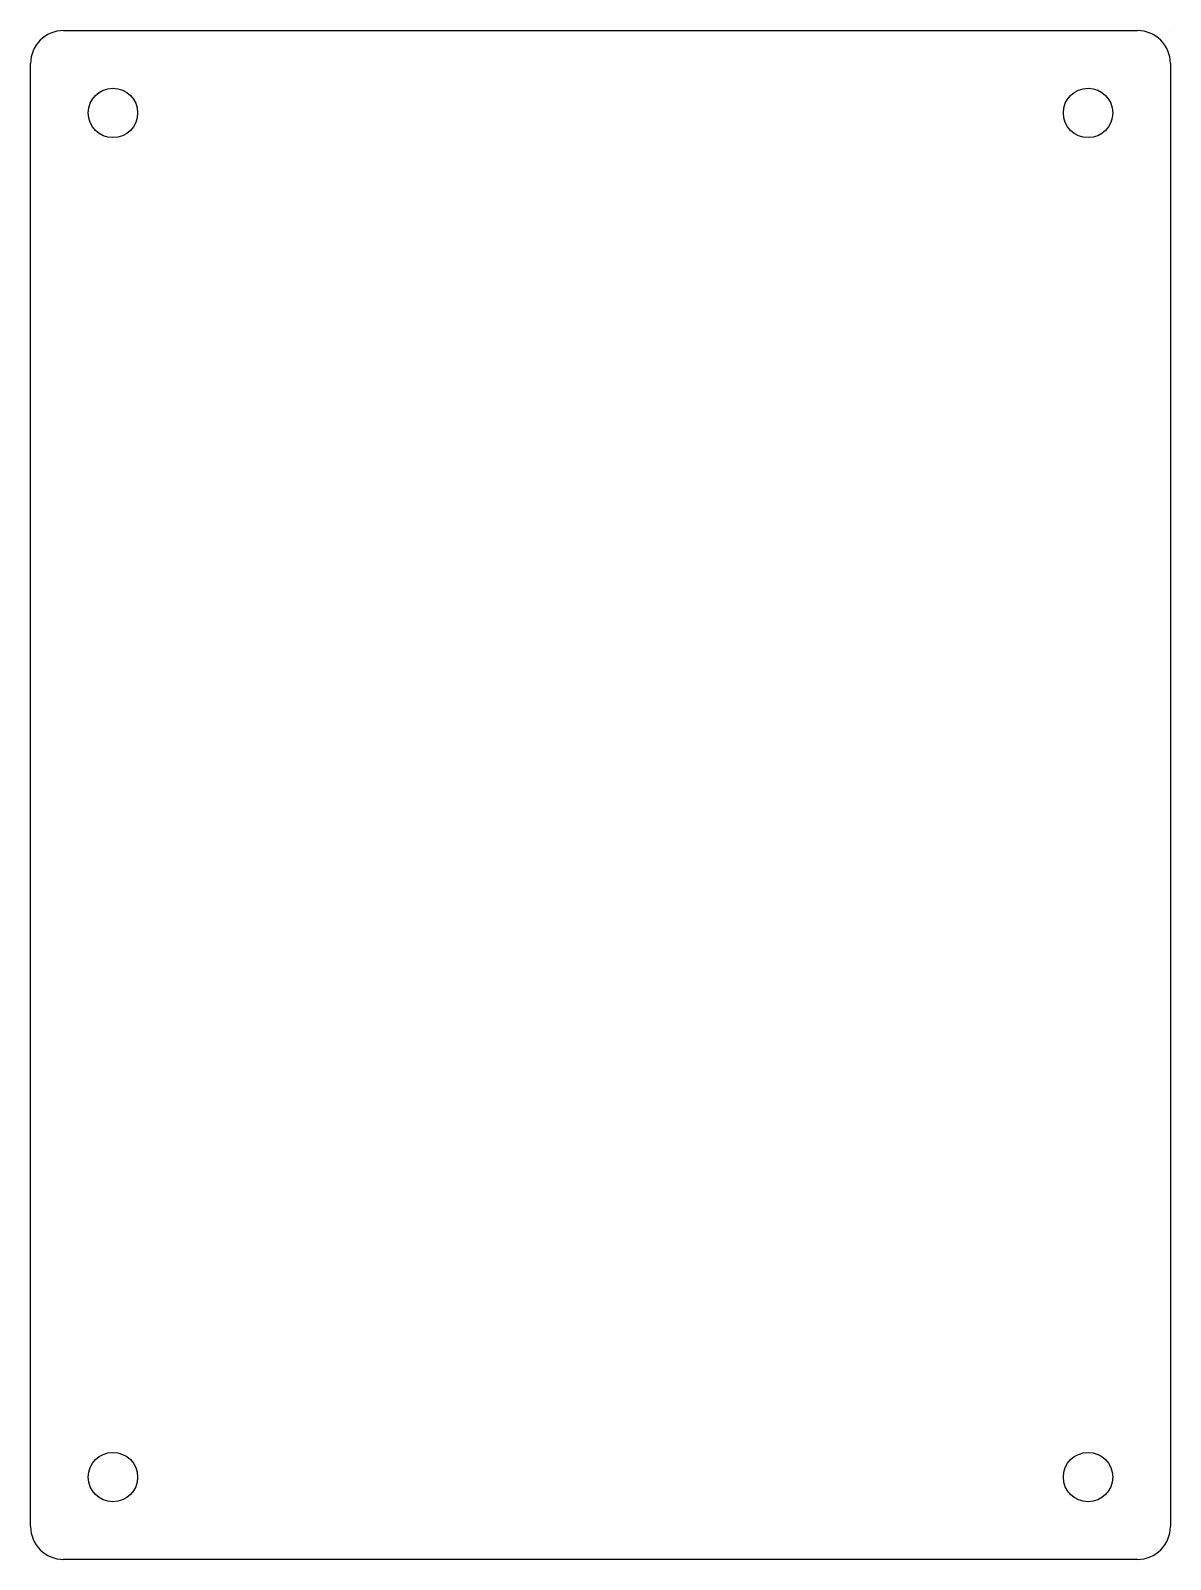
# Model space of a CAD drawing. Header units: centimetres. Extents: x -4.6 to 2.3, y -21.7 to 0.
# Drawn here: x -4.61 to 2.31, y -21.74 to -12.46 of the extents above; entities outside this region: 1.
import ezdxf

# ---------------------------------------------------------------- set-up
doc = ezdxf.new("R2010")
doc.units = ezdxf.units.CM
doc.header["$MEASUREMENT"] = 0
doc.layers.add('Base Placa PCB v1_Base Placa PCB v1_Case PowerLoss (Oficial) v3_Sketch1', color=7, linetype='Continuous')

msp = doc.modelspace()

# ---------------------------------------------------------------- linework, layer by layer
at = {"layer": 'Base Placa PCB v1_Base Placa PCB v1_Case PowerLoss (Oficial) v3_Sketch1'}
for p, q in [((-4.4139, -12.4557), (2.1076, -12.4557)), ((-4.6139, -21.5406), (-4.6139, -12.6557)), ((2.3076, -12.6557), (2.3076, -21.5406)), ((2.1076, -21.7406), (-4.4139, -21.7406))]:
    msp.add_line(p, q, dxfattribs=at)
for centre in [(-4.1139, -12.9557), (1.8076, -12.9557), (-4.1139, -21.2406), (1.8076, -21.2406)]:
    msp.add_circle(centre, 0.15, dxfattribs=at)
for centre, radius, start, end in [((-4.4139, -12.6557), 0.2, 90, 180), ((2.1076, -12.6557), 0.2, 0, 90), ((2.3076, -12.4557), 0.00001, 0, 90), ((-4.4139, -21.5406), 0.2, 180, 270), ((2.1076, -21.5406), 0.2, 270, 0)]:
    msp.add_arc(centre, radius, start, end, dxfattribs=at)
msp.add_point((0, 0), dxfattribs=at)

doc.saveas('drawing.dxf')
